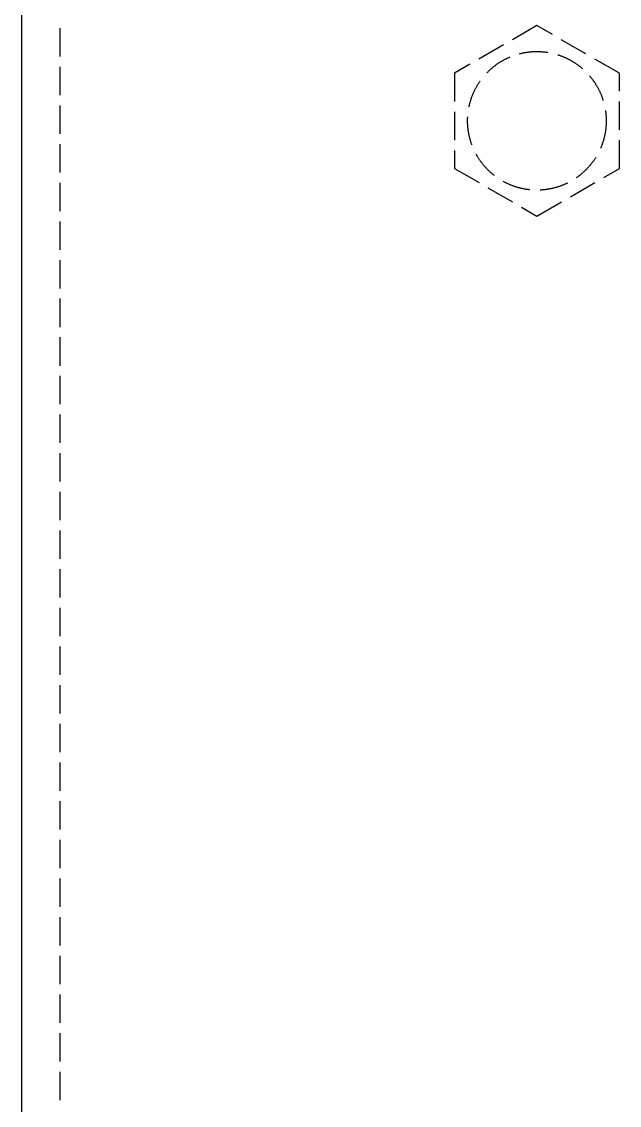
# Model space of a CAD drawing. Extents: x 184 to 644, y -178 to 161.
# Drawn here: x 293.5 to 316.7, y -52.7 to -10.65 of the extents above; entities that cross this region are included whole.
import ezdxf

# ---------------------------------------------------------------- set-up
doc = ezdxf.new("R2010")
doc.units = 0
doc.layers.add('BLACK', color=7, linetype='CONTINUOUS')

msp = doc.modelspace()

# ---------------------------------------------------------------- linework, layer by layer
at = {"layer": 'BLACK', "linetype": 'CONTINUOUS'}
for p, q in [((293.5, 61.5), (293.5, -178.5)), ((295, -12), (295, -10.9)), ((313.5, -10.804958), (312.547372, -11.354958)), ((314.101924, -11.152479), (313.5, -10.804958)), ((315.400962, -11.902479), (314.448334, -11.352479)), ((312.200962, -11.554958), (311.248334, -12.104958)), ((312.100297, -12.202843), (312.120397, -12.190715)), ((312.120397, -12.190715), (312.140601, -12.178764)), ((312.140601, -12.178764), (312.16091, -12.16699)), ((312.16091, -12.16699), (312.18132, -12.155393)), ((312.18132, -12.155393), (312.20183, -12.143975)), ((312.20183, -12.143975), (312.222439, -12.132736)), ((312.222439, -12.132736), (312.243146, -12.121677)), ((312.243146, -12.121677), (312.263949, -12.1108)), ((312.263949, -12.1108), (312.284845, -12.100105)), ((312.284845, -12.100105), (312.305834, -12.089592)), ((312.305834, -12.089592), (312.326914, -12.079263)), ((312.326914, -12.079263), (312.348083, -12.069118)), ((312.348083, -12.069118), (312.36934, -12.059158)), ((312.36934, -12.059158), (312.390684, -12.049384)), ((312.390684, -12.049384), (312.412111, -12.039797)), ((312.412111, -12.039797), (312.433622, -12.030397)), ((312.433622, -12.030397), (312.452164, -12.022473)), ((312.830777, -11.894575), (312.853538, -11.888834)), ((312.853538, -11.888834), (312.876349, -11.883292)), ((312.876349, -11.883292), (312.899208, -11.877949)), ((312.899208, -11.877949), (312.922112, -11.872806)), ((312.922112, -11.872806), (312.945061, -11.867864)), ((312.945061, -11.867864), (312.968051, -11.863121)), ((312.968051, -11.863121), (312.991082, -11.858579)), ((312.991082, -11.858579), (313.014152, -11.854239)), ((313.014152, -11.854239), (313.037259, -11.8501)), ((313.037259, -11.8501), (313.060401, -11.846163)), ((313.060401, -11.846163), (313.083577, -11.842428)), ((313.083577, -11.842428), (313.106784, -11.838895)), ((313.106784, -11.838895), (313.130021, -11.835565)), ((313.130021, -11.835565), (313.153286, -11.832438)), ((313.153286, -11.832438), (313.176578, -11.829513)), ((313.176578, -11.829513), (313.199895, -11.826793)), ((313.199895, -11.826793), (313.223234, -11.824276)), ((313.223234, -11.824276), (313.246594, -11.821962)), ((313.246594, -11.821962), (313.269974, -11.819853)), ((313.269974, -11.819853), (313.293371, -11.817948)), ((313.293371, -11.817948), (313.316784, -11.816247)), ((313.316784, -11.816247), (313.340211, -11.81475)), ((313.340211, -11.81475), (313.36365, -11.813458)), ((313.36365, -11.813458), (313.387099, -11.81237)), ((313.387099, -11.81237), (313.410557, -11.811487)), ((313.410557, -11.811487), (313.434022, -11.810809)), ((313.434022, -11.810809), (313.457492, -11.810336)), ((313.457492, -11.810336), (313.480965, -11.810067)), ((313.480965, -11.810067), (313.504439, -11.810004)), ((313.504439, -11.810004), (313.527913, -11.810145)), ((313.527913, -11.810145), (313.551386, -11.810491)), ((313.551386, -11.810491), (313.574854, -11.811042)), ((313.574854, -11.811042), (313.598316, -11.811797)), ((313.598316, -11.811797), (313.621771, -11.812758)), ((313.621771, -11.812758), (313.645217, -11.813923)), ((313.645217, -11.813923), (313.668651, -11.815292)), ((313.668651, -11.815292), (313.692073, -11.816866)), ((313.692073, -11.816866), (313.71548, -11.818644)), ((313.71548, -11.818644), (313.738871, -11.820627)), ((313.738871, -11.820627), (313.762244, -11.822813)), ((313.762244, -11.822813), (313.785596, -11.825204)), ((313.785596, -11.825204), (313.808927, -11.827798)), ((313.808927, -11.827798), (313.832234, -11.830596)), ((313.832234, -11.830596), (313.855516, -11.833596)), ((313.855516, -11.833596), (313.878771, -11.8368)), ((313.878771, -11.8368), (313.901997, -11.840207)), ((313.901997, -11.840207), (313.921924, -11.843295)), ((314.310863, -11.935122), (314.333215, -11.942295)), ((314.333215, -11.942295), (314.355503, -11.949664)), ((314.355503, -11.949664), (314.377726, -11.957226)), ((314.377726, -11.957226), (314.399882, -11.964983)), ((314.399882, -11.964983), (314.42197, -11.972932)), ((314.42197, -11.972932), (314.443987, -11.981074)), ((314.443987, -11.981074), (314.465933, -11.989408)), ((314.465933, -11.989408), (314.487805, -11.997932)), ((314.487805, -11.997932), (314.509601, -12.006648)), ((314.509601, -12.006648), (314.531321, -12.015553)), ((314.531321, -12.015553), (314.552963, -12.024648)), ((314.552963, -12.024648), (314.574524, -12.033931)), ((314.574524, -12.033931), (314.596003, -12.043401)), ((314.596003, -12.043401), (314.617399, -12.053059)), ((314.617399, -12.053059), (314.63871, -12.062903)), ((314.63871, -12.062903), (314.659934, -12.072933)), ((314.659934, -12.072933), (314.681069, -12.083148)), ((314.681069, -12.083148), (314.702115, -12.093546)), ((314.702115, -12.093546), (314.723069, -12.104128)), ((314.723069, -12.104128), (314.743931, -12.114893)), ((314.743931, -12.114893), (314.764697, -12.125839)), ((314.764697, -12.125839), (314.785367, -12.136966)), ((314.785367, -12.136966), (314.805939, -12.148272)), ((314.805939, -12.148272), (314.826412, -12.159758)), ((314.826412, -12.159758), (314.846784, -12.171422)), ((314.846784, -12.171422), (314.867053, -12.183264)), ((314.867053, -12.183264), (314.887218, -12.195282)), ((316.7, -12.652479), (315.747372, -12.102479)), ((295, -13.5), (295, -12.4)), ((310.901924, -12.304958), (310.3, -12.652479)), ((311.569719, -12.62647), (311.586142, -12.609697)), ((311.586142, -12.609697), (311.60271, -12.593067)), ((311.60271, -12.593067), (311.619424, -12.576583)), ((311.619424, -12.576583), (311.63628, -12.560245)), ((311.63628, -12.560245), (311.653278, -12.544056)), ((311.653278, -12.544056), (311.670417, -12.528015)), ((311.670417, -12.528015), (311.687695, -12.512124)), ((311.687695, -12.512124), (311.705112, -12.496384)), ((311.705112, -12.496384), (311.722665, -12.480797)), ((311.722665, -12.480797), (311.740353, -12.465364)), ((311.740353, -12.465364), (311.758175, -12.450086)), ((311.758175, -12.450086), (311.77613, -12.434964)), ((311.77613, -12.434964), (311.794217, -12.419999)), ((311.794217, -12.419999), (311.812433, -12.405193)), ((311.812433, -12.405193), (311.830777, -12.390546)), ((311.830777, -12.390546), (311.849249, -12.37606)), ((311.849249, -12.37606), (311.867847, -12.361735)), ((311.867847, -12.361735), (311.886568, -12.347574)), ((311.886568, -12.347574), (311.905413, -12.333576)), ((311.905413, -12.333576), (311.924379, -12.319743)), ((311.924379, -12.319743), (311.943465, -12.306077)), ((311.943465, -12.306077), (311.96267, -12.292577)), ((311.96267, -12.292577), (311.981992, -12.279246)), ((311.981992, -12.279246), (312.001429, -12.266083)), ((312.001429, -12.266083), (312.02098, -12.253091)), ((312.02098, -12.253091), (312.040644, -12.24027)), ((312.040644, -12.24027), (312.06042, -12.227621)), ((312.06042, -12.227621), (312.080304, -12.215145)), ((312.080304, -12.215145), (312.100297, -12.202843)), ((314.887218, -12.195282), (314.907277, -12.207475)), ((314.907277, -12.207475), (314.927229, -12.219843)), ((314.927229, -12.219843), (314.947073, -12.232384)), ((314.947073, -12.232384), (314.966806, -12.245099)), ((314.966806, -12.245099), (314.986428, -12.257985)), ((314.986428, -12.257985), (315.005936, -12.271041)), ((315.005936, -12.271041), (315.02533, -12.284268)), ((315.02533, -12.284268), (315.044608, -12.297663)), ((315.044608, -12.297663), (315.063767, -12.311226)), ((315.063767, -12.311226), (315.082808, -12.324956)), ((315.082808, -12.324956), (315.101729, -12.338851)), ((315.101729, -12.338851), (315.120527, -12.352911)), ((315.120527, -12.352911), (315.139202, -12.367134)), ((315.139202, -12.367134), (315.157752, -12.38152)), ((315.157752, -12.38152), (315.176176, -12.396067)), ((315.176176, -12.396067), (315.194472, -12.410774)), ((315.194472, -12.410774), (315.212639, -12.425641)), ((315.212639, -12.425641), (315.230676, -12.440665)), ((315.230676, -12.440665), (315.248581, -12.455846)), ((315.248581, -12.455846), (315.263855, -12.469011)), ((310.3, -12.652479), (310.3, -13.752479)), ((311.236232, -13.046915), (311.248999, -13.027215)), ((311.248999, -13.027215), (311.261937, -13.007628)), ((311.261937, -13.007628), (311.275046, -12.988154)), ((311.275046, -12.988154), (311.288323, -12.968796)), ((311.288323, -12.968796), (311.299864, -12.95226)), ((311.553443, -12.643386), (311.569719, -12.62647)), ((315.545285, -12.752742), (315.560454, -12.770657)), ((315.560454, -12.770657), (315.575467, -12.788703)), ((315.575467, -12.788703), (315.590322, -12.80688)), ((315.590322, -12.80688), (315.605017, -12.825186)), ((315.605017, -12.825186), (315.619552, -12.843619)), ((315.619552, -12.843619), (315.633926, -12.862178)), ((315.633926, -12.862178), (315.648137, -12.880862)), ((315.648137, -12.880862), (315.662185, -12.89967)), ((315.662185, -12.89967), (315.676068, -12.918599)), ((315.676068, -12.918599), (315.689785, -12.937649)), ((315.689785, -12.937649), (315.703336, -12.956818)), ((315.703336, -12.956818), (315.716718, -12.976104)), ((315.716718, -12.976104), (315.729932, -12.995506)), ((315.729932, -12.995506), (315.742976, -13.015023)), ((315.742976, -13.015023), (315.75585, -13.034653)), ((315.75585, -13.034653), (315.768551, -13.054395)), ((316.7, -13.347521), (316.7, -12.652479)), ((311.018299, -13.46209), (311.02745, -13.440472)), ((311.02745, -13.440472), (311.036791, -13.418936)), ((311.036791, -13.418936), (311.046318, -13.397482)), ((311.046318, -13.397482), (311.056033, -13.376112)), ((311.056033, -13.376112), (311.065934, -13.354827)), ((311.065934, -13.354827), (311.07602, -13.33363)), ((311.07602, -13.33363), (311.08629, -13.312521)), ((311.08629, -13.312521), (311.096745, -13.291503)), ((311.096745, -13.291503), (311.107382, -13.270577)), ((311.107382, -13.270577), (311.118202, -13.249745)), ((311.118202, -13.249745), (311.129203, -13.229007)), ((311.129203, -13.229007), (311.140385, -13.208367)), ((311.140385, -13.208367), (311.151746, -13.187825)), ((311.151746, -13.187825), (311.163286, -13.167383)), ((311.163286, -13.167383), (311.175004, -13.147042)), ((311.175004, -13.147042), (311.1869, -13.126804)), ((311.1869, -13.126804), (311.198971, -13.106671)), ((311.198971, -13.106671), (311.211217, -13.086644)), ((311.211217, -13.086644), (311.223638, -13.066725)), ((311.223638, -13.066725), (311.236232, -13.046915)), ((315.768551, -13.054395), (315.78108, -13.074246)), ((315.78108, -13.074246), (315.793435, -13.094206)), ((315.793435, -13.094206), (315.805615, -13.114274)), ((315.805615, -13.114274), (315.81762, -13.134447)), ((315.81762, -13.134447), (315.829449, -13.154723)), ((315.829449, -13.154723), (315.841099, -13.175103)), ((315.841099, -13.175103), (315.852572, -13.195583)), ((315.852572, -13.195583), (315.863866, -13.216162)), ((315.863866, -13.216162), (315.874979, -13.236839)), ((315.874979, -13.236839), (315.885912, -13.257613)), ((315.885912, -13.257613), (315.896662, -13.278481)), ((315.896662, -13.278481), (315.907231, -13.299442)), ((315.907231, -13.299442), (315.917616, -13.320494)), ((315.917616, -13.320494), (315.927817, -13.341637)), ((315.927817, -13.341637), (315.937833, -13.362867)), ((315.937833, -13.362867), (315.947663, -13.384184)), ((315.947663, -13.384184), (315.957307, -13.405587)), ((315.957307, -13.405587), (315.966764, -13.427072)), ((315.966764, -13.427072), (315.976033, -13.448639)), ((315.976033, -13.448639), (315.985114, -13.470286)), ((310.881029, -13.885923), (310.886487, -13.863092)), ((310.886487, -13.863092), (310.892145, -13.840309)), ((310.892145, -13.840309), (310.898001, -13.817577)), ((310.898001, -13.817577), (310.904055, -13.794896)), ((310.904055, -13.794896), (310.910307, -13.772269)), ((310.910307, -13.772269), (310.916757, -13.749698)), ((310.916757, -13.749698), (310.923402, -13.727184)), ((310.923402, -13.727184), (310.930245, -13.704728)), ((310.930245, -13.704728), (310.937282, -13.682334)), ((310.937282, -13.682334), (310.944515, -13.660001)), ((310.944515, -13.660001), (310.951943, -13.637733)), ((310.951943, -13.637733), (310.959565, -13.61553)), ((310.959565, -13.61553), (310.96738, -13.593394)), ((310.96738, -13.593394), (310.975388, -13.571328)), ((310.975388, -13.571328), (310.983588, -13.549332)), ((310.983588, -13.549332), (310.99198, -13.527409)), ((310.99198, -13.527409), (311.000563, -13.505559)), ((311.000563, -13.505559), (311.009336, -13.483786)), ((311.009336, -13.483786), (311.018299, -13.46209)), ((315.985114, -13.470286), (315.994005, -13.492012)), ((315.994005, -13.492012), (316.002706, -13.513814)), ((316.002706, -13.513814), (316.011217, -13.535692)), ((316.011217, -13.535692), (316.019536, -13.557643)), ((316.019536, -13.557643), (316.027664, -13.579666)), ((316.027664, -13.579666), (316.035599, -13.601758)), ((316.035599, -13.601758), (316.043341, -13.62392)), ((316.043341, -13.62392), (316.050889, -13.646147)), ((316.050889, -13.646147), (316.058243, -13.66844)), ((316.058243, -13.66844), (316.065402, -13.690797)), ((316.065402, -13.690797), (316.071396, -13.71005)), ((316.7, -14.847521), (316.7, -13.747521)), ((295, -15), (295, -13.9)), ((310.3, -14.152479), (310.3, -15.252479)), ((310.865852, -13.95469), (310.870711, -13.931724)), ((310.870711, -13.931724), (310.87577, -13.908801)), ((310.87577, -13.908801), (310.881029, -13.885923)), ((316.160052, -14.099724), (316.163444, -14.122952)), ((316.163444, -14.122952), (316.166633, -14.146209)), ((316.166633, -14.146209), (316.169619, -14.169493)), ((316.169619, -14.169493), (316.172401, -14.192802)), ((316.172401, -14.192802), (316.17498, -14.216134)), ((316.17498, -14.216134), (316.177356, -14.239489)), ((316.177356, -14.239489), (316.179527, -14.262862)), ((316.179527, -14.262862), (316.181495, -14.286255)), ((316.181495, -14.286255), (316.183258, -14.309663)), ((310.810025, -14.488422), (310.810228, -14.464949)), ((310.810026, -14.511897), (310.810025, -14.488422)), ((310.810233, -14.535371), (310.810026, -14.511897)), ((310.810228, -14.464949), (310.810637, -14.441478)), ((310.810644, -14.558842), (310.810233, -14.535371)), ((310.810637, -14.441478), (310.81125, -14.418011)), ((310.81126, -14.582308), (310.810644, -14.558842)), ((310.81125, -14.418011), (310.812068, -14.394551)), ((310.81208, -14.605769), (310.81126, -14.582308)), ((310.812068, -14.394551), (310.81309, -14.371098)), ((310.813106, -14.629221), (310.81208, -14.605769)), ((310.81309, -14.371098), (310.814132, -14.350961)), ((310.814335, -14.652663), (310.813106, -14.629221)), ((310.81577, -14.676094), (310.814335, -14.652663)), ((310.817409, -14.699511), (310.81577, -14.676094)), ((310.819252, -14.722913), (310.817409, -14.699511)), ((316.181708, -14.711055), (316.179764, -14.734449)), ((316.183447, -14.687645), (316.181708, -14.711055)), ((316.183258, -14.309663), (316.184816, -14.333086)), ((316.184983, -14.664221), (316.183447, -14.687645)), ((316.184816, -14.333086), (316.186171, -14.356521)), ((316.186313, -14.640784), (316.184983, -14.664221)), ((316.186171, -14.356521), (316.187321, -14.379968)), ((316.18744, -14.617336), (316.186313, -14.640784)), ((316.187321, -14.379968), (316.188266, -14.403423)), ((316.188361, -14.59388), (316.18744, -14.617336)), ((316.188266, -14.403423), (316.189006, -14.426886)), ((316.189078, -14.570416), (316.188361, -14.59388)), ((316.189006, -14.426886), (316.189542, -14.450355)), ((316.18959, -14.546947), (316.189078, -14.570416)), ((316.189542, -14.450355), (316.189873, -14.473827)), ((316.189898, -14.523474), (316.18959, -14.546947)), ((316.189873, -14.473827), (316.189999, -14.497301)), ((316.19, -14.5), (316.189898, -14.523474)), ((316.189999, -14.497301), (316.19, -14.5)), ((310.821299, -14.746298), (310.819252, -14.722913)), ((310.823551, -14.769665), (310.821299, -14.746298)), ((310.826006, -14.793011), (310.823551, -14.769665)), ((310.828665, -14.816334), (310.826006, -14.793011)), ((310.831527, -14.839634), (310.828665, -14.816334)), ((310.834592, -14.862907), (310.831527, -14.839634)), ((310.837861, -14.886153), (310.834592, -14.862907)), ((310.841332, -14.90937), (310.837861, -14.886153)), ((310.845005, -14.932555), (310.841332, -14.90937)), ((310.848881, -14.955708), (310.845005, -14.932555)), ((310.852959, -14.978825), (310.848881, -14.955708)), ((310.857238, -15.001907), (310.852959, -14.978825)), ((310.861719, -15.02495), (310.857238, -15.001907)), ((310.8664, -15.047953), (310.861719, -15.02495)), ((310.871282, -15.070914), (310.8664, -15.047953)), ((310.876364, -15.093832), (310.871282, -15.070914)), ((310.881646, -15.116705), (310.876364, -15.093832)), ((310.887128, -15.13953), (310.881646, -15.116705)), ((316.115675, -15.127968), (316.110096, -15.15077)), ((316.121055, -15.105118), (316.115675, -15.127968)), ((316.126236, -15.082223), (316.121055, -15.105118)), ((316.131217, -15.059282), (316.126236, -15.082223)), ((316.135997, -15.0363), (316.131217, -15.059282)), ((316.140577, -15.013276), (316.135997, -15.0363)), ((316.144956, -14.990214), (316.140577, -15.013276)), ((316.149133, -14.967114), (316.144956, -14.990214)), ((316.153108, -14.943978), (316.149133, -14.967114)), ((316.156882, -14.920809), (316.153108, -14.943978)), ((316.160453, -14.897607), (316.156882, -14.920809)), ((316.163821, -14.874376), (316.160453, -14.897607)), ((316.166987, -14.851115), (316.163821, -14.874376)), ((316.169949, -14.827829), (316.166987, -14.851115)), ((316.172708, -14.804517), (316.169949, -14.827829)), ((316.175264, -14.781182), (316.172708, -14.804517)), ((316.177616, -14.757825), (316.175264, -14.781182)), ((316.179764, -14.734449), (316.177616, -14.757825)), ((295, -16.5), (295, -15.4)), ((310.892808, -15.162307), (310.887128, -15.13953)), ((310.898687, -15.185034), (310.892808, -15.162307)), ((310.904764, -15.207708), (310.898687, -15.185034)), ((310.911039, -15.230329), (310.904764, -15.207708)), ((310.917511, -15.252893), (310.911039, -15.230329)), ((310.924179, -15.275401), (310.917511, -15.252893)), ((310.931044, -15.297849), (310.924179, -15.275401)), ((310.938104, -15.320237), (310.931044, -15.297849)), ((310.945359, -15.342562), (310.938104, -15.320237)), ((310.952809, -15.364823), (310.945359, -15.342562)), ((310.960453, -15.387019), (310.952809, -15.364823)), ((310.968291, -15.409146), (310.960453, -15.387019)), ((310.976321, -15.431205), (310.968291, -15.409146)), ((315.976158, -15.551067), (315.96821, -15.569599)), ((315.985236, -15.529418), (315.976158, -15.551067)), ((315.994125, -15.507692), (315.985236, -15.529418)), ((316.002823, -15.485888), (315.994125, -15.507692)), ((316.011331, -15.46401), (316.002823, -15.485888)), ((316.019648, -15.442058), (316.011331, -15.46401)), ((316.027773, -15.420034), (316.019648, -15.442058)), ((316.035706, -15.39794), (316.027773, -15.420034)), ((316.043445, -15.375778), (316.035706, -15.39794)), ((316.050991, -15.35355), (316.043445, -15.375778)), ((316.058342, -15.331256), (316.050991, -15.35355)), ((316.065499, -15.308899), (316.058342, -15.331256)), ((316.07246, -15.28648), (316.065499, -15.308899)), ((316.079225, -15.264001), (316.07246, -15.28648)), ((316.085794, -15.241464), (316.079225, -15.264001)), ((316.092166, -15.218871), (316.085794, -15.241464)), ((316.09834, -15.196223), (316.092166, -15.218871)), ((316.104317, -15.173522), (316.09834, -15.196223)), ((316.110096, -15.15077), (316.104317, -15.173522)), ((316.7, -16.347521), (316.7, -15.247521)), ((310.3, -15.652479), (310.3, -16.347521)), ((311.151902, -15.812454), (311.14213, -15.794816)), ((311.163445, -15.832895), (311.151902, -15.812454)), ((311.175165, -15.853234), (311.163445, -15.832895)), ((311.187063, -15.87347), (311.175165, -15.853234)), ((311.199136, -15.893602), (311.187063, -15.87347)), ((311.211385, -15.913627), (311.199136, -15.893602)), ((311.223808, -15.933545), (311.211385, -15.913627)), ((311.236405, -15.953354), (311.223808, -15.933545)), ((311.249174, -15.973052), (311.236405, -15.953354)), ((311.262114, -15.992638), (311.249174, -15.973052)), ((315.757319, -15.963083), (315.744465, -15.982726)), ((315.770001, -15.943329), (315.757319, -15.963083)), ((315.782509, -15.923464), (315.770001, -15.943329)), ((310.3, -16.347521), (311.252628, -16.897521)), ((311.275225, -16.01211), (311.262114, -15.992638)), ((311.288505, -16.031467), (311.275225, -16.01211)), ((311.301954, -16.050707), (311.288505, -16.031467)), ((311.31557, -16.06983), (311.301954, -16.050707)), ((311.329352, -16.088832), (311.31557, -16.06983)), ((311.3433, -16.107714), (311.329352, -16.088832)), ((311.357412, -16.126473), (311.3433, -16.107714)), ((311.371687, -16.145109), (311.357412, -16.126473)), ((311.386124, -16.163619), (311.371687, -16.145109)), ((311.400722, -16.182002), (311.386124, -16.163619)), ((311.41548, -16.200258), (311.400722, -16.182002)), ((311.430397, -16.218384), (311.41548, -16.200258)), ((311.445471, -16.236379), (311.430397, -16.218384)), ((311.460702, -16.254242), (311.445471, -16.236379)), ((311.476088, -16.271971), (311.460702, -16.254242)), ((311.491628, -16.289565), (311.476088, -16.271971)), ((311.507321, -16.307023), (311.491628, -16.289565)), ((311.523166, -16.324343), (311.507321, -16.307023)), ((311.539162, -16.341525), (311.523166, -16.324343)), ((311.555307, -16.358566), (311.539162, -16.341525)), ((311.5716, -16.375466), (311.555307, -16.358566)), ((311.588039, -16.392223), (311.5716, -16.375466)), ((311.604625, -16.408835), (311.588039, -16.392223)), ((315.420311, -16.383748), (315.403799, -16.400434)), ((315.436676, -16.366919), (315.420311, -16.383748)), ((315.452894, -16.349947), (315.436676, -16.366919)), ((315.468963, -16.332835), (315.452894, -16.349947)), ((315.484883, -16.315583), (315.468963, -16.332835)), ((315.500651, -16.298192), (315.484883, -16.315583)), ((315.516267, -16.280665), (315.500651, -16.298192)), ((315.531729, -16.263002), (315.516267, -16.280665)), ((315.547037, -16.245205), (315.531729, -16.263002)), ((315.562188, -16.227275), (315.547037, -16.245205)), ((315.577183, -16.209214), (315.562188, -16.227275)), ((315.592019, -16.191022), (315.577183, -16.209214)), ((315.606696, -16.172702), (315.592019, -16.191022)), ((315.621213, -16.154254), (315.606696, -16.172702)), ((315.635568, -16.13568), (315.621213, -16.154254)), ((315.649761, -16.116981), (315.635568, -16.13568)), ((315.663789, -16.09816), (315.649761, -16.116981)), ((315.677653, -16.079217), (315.663789, -16.09816)), ((315.691352, -16.060153), (315.677653, -16.079217)), ((315.704883, -16.040971), (315.691352, -16.060153)), ((315.718246, -16.021671), (315.704883, -16.040971)), ((315.731441, -16.002256), (315.718246, -16.021671)), ((315.744465, -15.982726), (315.731441, -16.002256)), ((316.098076, -16.695042), (316.7, -16.347521)), ((311.621354, -16.425303), (311.604625, -16.408835)), ((311.638227, -16.441623), (311.621354, -16.425303)), ((311.655242, -16.457796), (311.638227, -16.441623)), ((311.672397, -16.47382), (311.655242, -16.457796)), ((311.689691, -16.489694), (311.672397, -16.47382)), ((311.707123, -16.505416), (311.689691, -16.489694)), ((311.724692, -16.520985), (311.707123, -16.505416)), ((311.742395, -16.5364), (311.724692, -16.520985)), ((311.760233, -16.55166), (311.742395, -16.5364)), ((311.778203, -16.566764), (311.760233, -16.55166)), ((311.796304, -16.581711), (311.778203, -16.566764)), ((311.814535, -16.596499), (311.796304, -16.581711)), ((311.832895, -16.611128), (311.814535, -16.596499)), ((311.851381, -16.625595), (311.832895, -16.611128)), ((315.044869, -16.702153), (315.028318, -16.713672)), ((315.064027, -16.688588), (315.044869, -16.702153)), ((315.083067, -16.674856), (315.064027, -16.688588)), ((315.101985, -16.660959), (315.083067, -16.674856)), ((315.120782, -16.646897), (315.101985, -16.660959)), ((315.139455, -16.632671), (315.120782, -16.646897)), ((315.158004, -16.618283), (315.139455, -16.632671)), ((315.176426, -16.603734), (315.158004, -16.618283)), ((315.19472, -16.589024), (315.176426, -16.603734)), ((315.212886, -16.574156), (315.19472, -16.589024)), ((315.230921, -16.559129), (315.212886, -16.574156)), ((315.248824, -16.543946), (315.230921, -16.559129)), ((315.266594, -16.528607), (315.248824, -16.543946)), ((315.284229, -16.513113), (315.266594, -16.528607)), ((315.301729, -16.497467), (315.284229, -16.513113)), ((315.319091, -16.481668), (315.301729, -16.497467)), ((315.336315, -16.465718), (315.319091, -16.481668)), ((315.353399, -16.449618), (315.336315, -16.465718)), ((315.370342, -16.43337), (315.353399, -16.449618)), ((315.387142, -16.416975), (315.370342, -16.43337)), ((315.403799, -16.400434), (315.387142, -16.416975)), ((295, -18), (295, -16.9)), ((311.599038, -17.097521), (312.551666, -17.647521)), ((312.20211, -16.856179), (312.184484, -16.846384)), ((312.222721, -16.867416), (312.20211, -16.856179)), ((312.243429, -16.878472), (312.222721, -16.867416)), ((312.264232, -16.889347), (312.243429, -16.878472)), ((312.28513, -16.90004), (312.264232, -16.889347)), ((312.30612, -16.91055), (312.28513, -16.90004)), ((312.327202, -16.920877), (312.30612, -16.91055)), ((312.348372, -16.931019), (312.327202, -16.920877)), ((312.36963, -16.940976), (312.348372, -16.931019)), ((312.390975, -16.950747), (312.36963, -16.940976)), ((312.412403, -16.960332), (312.390975, -16.950747)), ((312.433915, -16.969729), (312.412403, -16.960332)), ((312.455508, -16.978938), (312.433915, -16.969729)), ((312.47718, -16.987959), (312.455508, -16.978938)), ((312.49893, -16.99679), (312.47718, -16.987959)), ((312.520757, -17.005431), (312.49893, -16.99679)), ((312.542658, -17.013881), (312.520757, -17.005431)), ((312.564632, -17.022139), (312.542658, -17.013881)), ((312.586677, -17.030206), (312.564632, -17.022139)), ((312.608792, -17.038079), (312.586677, -17.030206)), ((312.630974, -17.04576), (312.608792, -17.038079)), ((312.653223, -17.053247), (312.630974, -17.04576)), ((312.675536, -17.060539), (312.653223, -17.053247)), ((312.697912, -17.067636), (312.675536, -17.060539)), ((312.720349, -17.074538), (312.697912, -17.067636)), ((312.742846, -17.081243), (312.720349, -17.074538)), ((312.7654, -17.087752), (312.742846, -17.081243)), ((312.78801, -17.094064), (312.7654, -17.087752)), ((312.810674, -17.100179), (312.78801, -17.094064)), ((312.833391, -17.106095), (312.810674, -17.100179)), ((312.856159, -17.111813), (312.833391, -17.106095)), ((312.878975, -17.117332), (312.856159, -17.111813)), ((312.901839, -17.122652), (312.878975, -17.117332)), ((312.924749, -17.127772), (312.901839, -17.122652)), ((312.947702, -17.132692), (312.924749, -17.127772)), ((312.970697, -17.137411), (312.947702, -17.132692)), ((312.993733, -17.14193), (312.970697, -17.137411)), ((313.016807, -17.146247), (312.993733, -17.14193)), ((313.039918, -17.150363), (313.016807, -17.146247)), ((313.063064, -17.154277), (313.039918, -17.150363)), ((313.086243, -17.157989), (313.063064, -17.154277)), ((313.109454, -17.161498), (313.086243, -17.157989)), ((313.132694, -17.164805), (313.109454, -17.161498)), ((313.155963, -17.167909), (313.132694, -17.164805)), ((313.179258, -17.17081), (313.155963, -17.167909)), ((313.202577, -17.173507), (313.179258, -17.17081)), ((313.225919, -17.176001), (313.202577, -17.173507)), ((313.645536, -17.18606), (313.625397, -17.187076)), ((313.66897, -17.184688), (313.645536, -17.18606)), ((313.692392, -17.183111), (313.66897, -17.184688)), ((313.715799, -17.18133), (313.692392, -17.183111)), ((313.739189, -17.179345), (313.715799, -17.18133)), ((313.762562, -17.177155), (313.739189, -17.179345)), ((313.785914, -17.174762), (313.762562, -17.177155)), ((313.809244, -17.172165), (313.785914, -17.174762)), ((313.832551, -17.169365), (313.809244, -17.172165)), ((313.855833, -17.166361), (313.832551, -17.169365)), ((313.879088, -17.163155), (313.855833, -17.166361)), ((313.902313, -17.159745), (313.879088, -17.163155)), ((313.925508, -17.156133), (313.902313, -17.159745)), ((313.948671, -17.152319), (313.925508, -17.156133)), ((313.971799, -17.148302), (313.948671, -17.152319)), ((313.994892, -17.144084), (313.971799, -17.148302)), ((314.017947, -17.139665), (313.994892, -17.144084)), ((314.040962, -17.135045), (314.017947, -17.139665)), ((314.063936, -17.130224), (314.040962, -17.135045)), ((314.086868, -17.125202), (314.063936, -17.130224)), ((314.109754, -17.119981), (314.086868, -17.125202)), ((314.132594, -17.11456), (314.109754, -17.119981)), ((314.155386, -17.10894), (314.132594, -17.11456)), ((314.178128, -17.103122), (314.155386, -17.10894)), ((314.200819, -17.097105), (314.178128, -17.103122)), ((314.223456, -17.09089), (314.200819, -17.097105)), ((314.246038, -17.084478), (314.223456, -17.09089)), ((314.268563, -17.077869), (314.246038, -17.084478)), ((314.29103, -17.071064), (314.268563, -17.077869)), ((314.313436, -17.064064), (314.29103, -17.071064)), ((314.33578, -17.056867), (314.313436, -17.064064)), ((314.358061, -17.049477), (314.33578, -17.056867)), ((314.380277, -17.041892), (314.358061, -17.049477)), ((314.402425, -17.034113), (314.380277, -17.041892)), ((314.424505, -17.026142), (314.402425, -17.034113)), ((314.446514, -17.017978), (314.424505, -17.026142)), ((314.468451, -17.009622), (314.446514, -17.017978)), ((314.490314, -17.001075), (314.468451, -17.009622)), ((314.512102, -16.992338), (314.490314, -17.001075)), ((314.533813, -16.983411), (314.512102, -16.992338)), ((314.555446, -16.974295), (314.533813, -16.983411)), ((314.576997, -16.96499), (314.555446, -16.974295)), ((314.598467, -16.955498), (314.576997, -16.96499)), ((314.619853, -16.945819), (314.598467, -16.955498)), ((314.641154, -16.935953), (314.619853, -16.945819)), ((314.662368, -16.925902), (314.641154, -16.935953)), ((314.683494, -16.915666), (314.662368, -16.925902)), ((314.799038, -17.445042), (315.751666, -16.895042)), ((313.5, -18.195042), (314.452628, -17.645042)), ((312.898076, -17.847521), (313.5, -18.195042)), ((295, -19.5), (295, -18.4)), ((295, -21), (295, -19.9)), ((295, -22.5), (295, -21.4)), ((295, -24), (295, -22.9)), ((295, -25.5), (295, -24.4)), ((295, -27), (295, -25.9)), ((295, -28.5), (295, -27.4)), ((295, -30), (295, -28.9)), ((295, -31.5), (295, -30.4)), ((295, -33), (295, -31.9)), ((295, -34.5), (295, -33.4)), ((295, -36), (295, -34.9)), ((295, -37.5), (295, -36.4)), ((295, -39), (295, -37.9)), ((295, -40.5), (295, -39.4)), ((295, -42), (295, -40.9)), ((295, -43.5), (295, -42.4)), ((295, -45), (295, -43.9)), ((295, -46.5), (295, -45.4)), ((295, -48), (295, -46.9)), ((295, -49.5), (295, -48.4)), ((295, -51), (295, -49.9)), ((295, -52.5), (295, -51.4))]:
    msp.add_line(p, q, dxfattribs=at)

doc.saveas('drawing.dxf')
